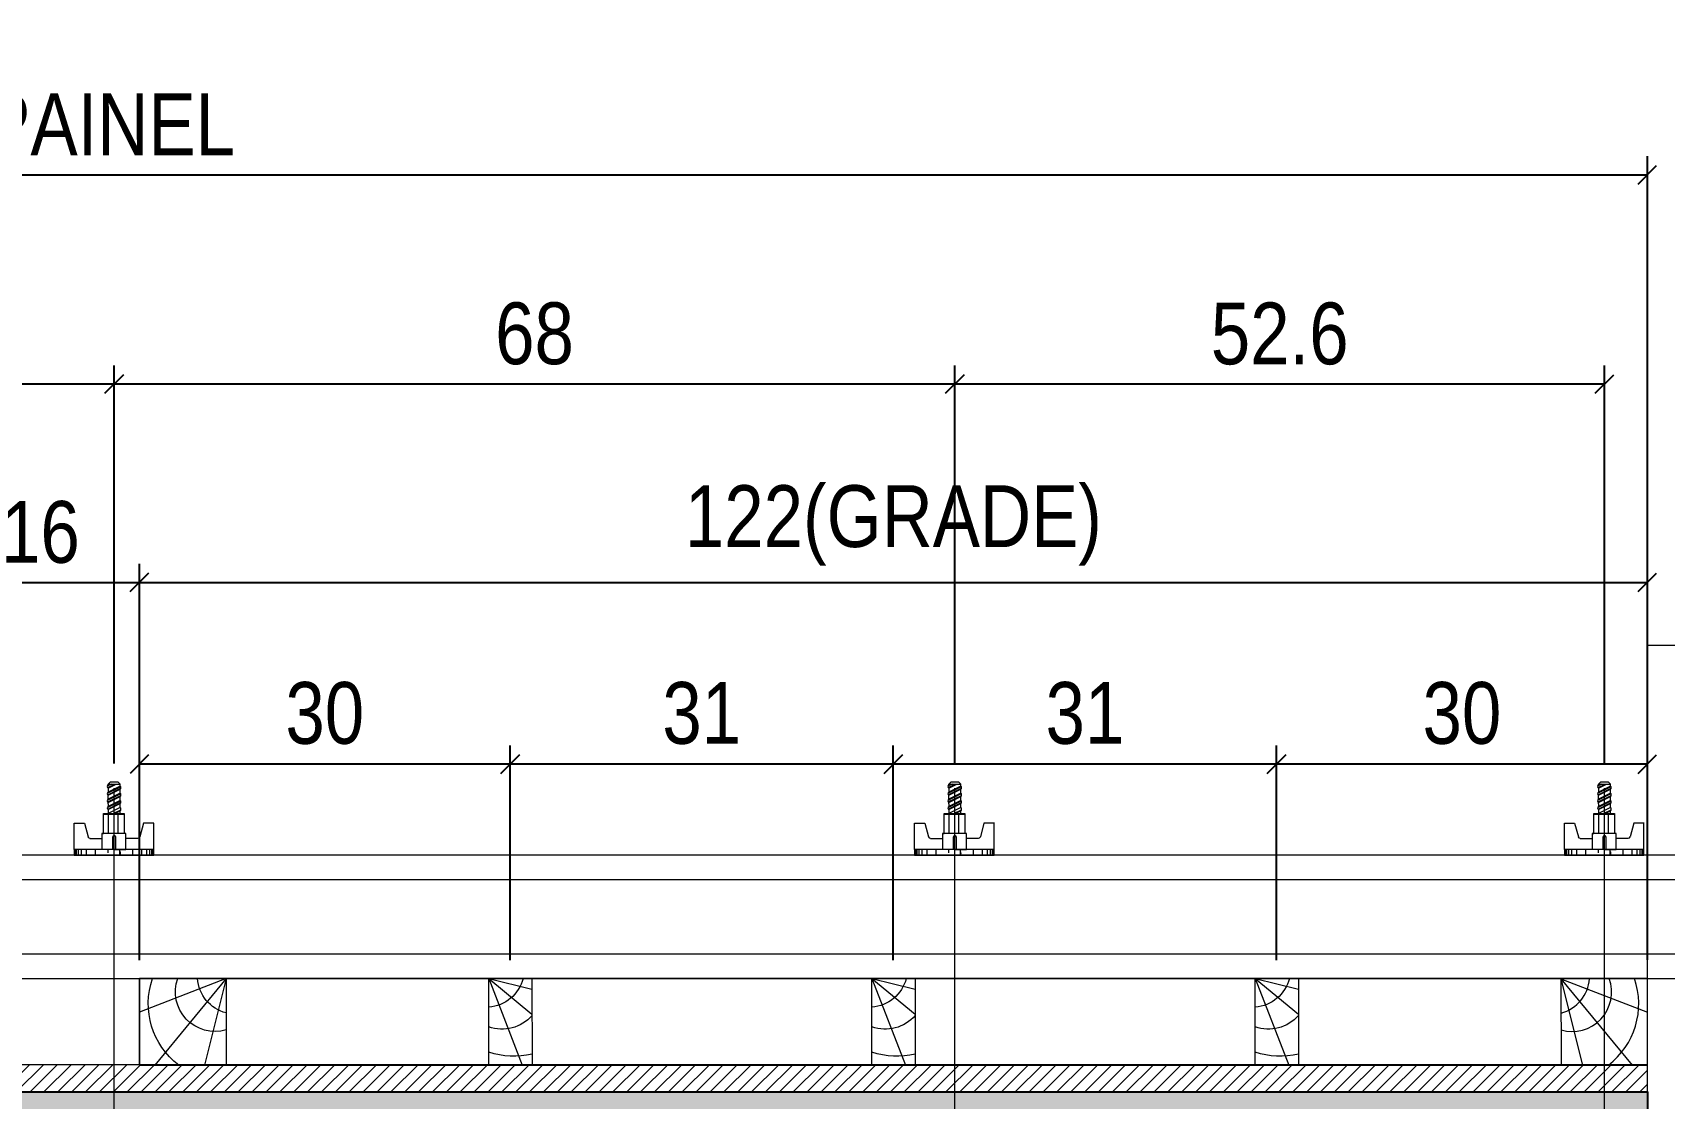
# Model space of a CAD drawing. Extents: x 14400 to 27878, y -21631 to 6985.
# Drawn here: x 23228.5 to 23492.5, y -135.1 to 37.5 of the extents above; entities that cross this region are included whole.
import ezdxf

# ---------------------------------------------------------------- set-up
doc = ezdxf.new("R2010")
doc.units = 0
doc.layers.add('CHAPA', color=1, linetype='Continuous')
doc.layers.add('COTA', color=241, linetype='Continuous')
for name, color, linetype, lineweight in [('Hachura', 251, 'Continuous', 9), ('Madeira', 126, 'Continuous', 18), ('Perfil Metálico', 224, 'Continuous', 18)]:
    doc.layers.add(name, color=color, linetype=linetype, lineweight=lineweight)
doc.styles.add('COTA TECNICA 2X', font='techl___.ttf', dxfattribs={"height": 10})
doc.dimstyles.new('SECAO PILAR', dxfattribs={"dimtxt": 10, "dimasz": 3, "dimexe": 3, "dimexo": 3, "dimgap": 3, "dimtad": 1, "dimdec": 1, "dimlfac": 0.5, "dimzin": 12, "dimdsep": 46, "dimtxsty": 'COTA TECNICA 2X', "dimblk1": 'OBLIQUE', "dimblk2": 'OBLIQUE', "dimsah": 1, "dimcen": 0.9, "dimclrd": 256, "dimclre": 256, "dimclrt": 256, "dimadec": 1, "dimazin": 3, "dimtfac": 1, "dimtdec": 1, "dimtmove": 0, "dimatfit": 3, "dimfxl": 1, "dimtolj": 1, "dimtzin": 12, "dimarcsym": 0})

# ---------------------------------------------------------------- blocks, each defined once
blk = doc.blocks.new('PONTALETE')
at = {"layer": 'Madeira'}
for q in [(2.71, 7), (7, 5.76), (7, 1.74)]:
    blk.add_line((0, 0), q, dxfattribs=at)
blk.add_lwpolyline([(0, 0), (7, 0), (7, 7), (0, 7)], close=True, dxfattribs=at)
for centre, radius, start, end in [((2.04, 0.06), 6.23, 37.2818, 109.0913), ((1.09, 0.9), 3.19, 343.603, 109.9847), ((-0.21, -0.78), 3.09, 14.6322, 86.0383)]:
    blk.add_arc(centre, radius, start, end, dxfattribs=at)
blk = doc.blocks.new('MEIO PONTALETE')
at = {"layer": 'Madeira'}
for q in [(2.71, 7), (3.5, 2.88), (3.5, 0.87)]:
    blk.add_line((0, 0), q, dxfattribs=at)
blk.add_lwpolyline([(0, 0), (3.5, 0), (3.5, 7), (0, 7)], close=True, dxfattribs=at)
for centre, radius, start, end in [((2.04, 0.06), 6.23, 76.4499, 109.0913), ((1.09, 0.9), 3.19, 40.9063, 109.9847), ((-0.21, -0.78), 3.09, 14.6322, 86.0383)]:
    blk.add_arc(centre, radius, start, end, dxfattribs=at)
blk = doc.blocks.new('_Oblique')
at = {"color": 0, "linetype": 'ByBlock', "lineweight": -2}
blk.add_line((-0.5, -0.5), (0.5, 0.5), dxfattribs=at)
blk = doc.blocks.new('*D181')
at = {"layer": 'COTA', "lineweight": -2, "transparency": 16777216}
for p, q in [((23429.73, -112.67), (23429.73, -77.95)), ((23489.73, -112.65), (23489.73, -77.95)), ((23489.73, -80.95), (23429.73, -80.95))]:
    blk.add_line(p, q, dxfattribs=at)
at = {"layer": 'Defpoints', "color": 0, "transparency": 16777216}
for p in [(23429.73, -80.95), (23429.73, -115.67), (23489.73, -115.65)]:
    blk.add_point(p, dxfattribs=at)
at = {"layer": 'COTA', "lineweight": -2, "transparency": 16777216, "xscale": 3, "yscale": 3, "zscale": 3, "rotation": 180}
blk.add_blockref('_Oblique', (23429.73, -80.95), dxfattribs=at)
at = {"layer": 'COTA', "lineweight": -2, "transparency": 16777216, "xscale": 3, "yscale": 3, "zscale": 3}
blk.add_blockref('_Oblique', (23489.73, -80.95), dxfattribs=at)
at = {"layer": 'COTA', "transparency": 16777216, "insert": (23459.73, -72.73), "char_height": 10, "attachment_point": 5, "style": 'COTA TECNICA 2X'}
blk.add_mtext('\\A1;30', dxfattribs=at)
blk = doc.blocks.new('*D182')
at = {"layer": 'COTA', "lineweight": -2, "transparency": 16777216}
for p, q in [((23245.74, -112.68), (23245.74, -48.53)), ((23489.73, -112.65), (23489.73, -48.53)), ((23245.74, -51.53), (23489.73, -51.53))]:
    blk.add_line(p, q, dxfattribs=at)
at = {"layer": 'Defpoints', "color": 0, "transparency": 16777216}
for p in [(23489.73, -51.53), (23245.74, -115.68), (23489.73, -115.65)]:
    blk.add_point(p, dxfattribs=at)
at = {"layer": 'COTA', "lineweight": -2, "transparency": 16777216, "xscale": 3, "yscale": 3, "zscale": 3, "rotation": 180}
blk.add_blockref('_Oblique', (23245.74, -51.53), dxfattribs=at)
at = {"layer": 'COTA', "lineweight": -2, "transparency": 16777216, "xscale": 3, "yscale": 3, "zscale": 3}
blk.add_blockref('_Oblique', (23489.73, -51.53), dxfattribs=at)
at = {"layer": 'COTA', "transparency": 16777216, "insert": (23367.74, -42.31), "char_height": 10, "attachment_point": 5, "style": 'COTA TECNICA 2X'}
blk.add_mtext('\\A1;122(GRADE)', dxfattribs=at)
blk = doc.blocks.new('*D183')
at = {"layer": 'COTA', "lineweight": -2, "transparency": 16777216}
for p, q in [((23367.73, -112.67), (23367.73, -77.95)), ((23429.73, -112.67), (23429.73, -77.95)), ((23429.73, -80.95), (23367.73, -80.95))]:
    blk.add_line(p, q, dxfattribs=at)
at = {"layer": 'Defpoints', "color": 0, "transparency": 16777216}
for p in [(23367.73, -80.95), (23367.73, -115.67), (23429.73, -115.67)]:
    blk.add_point(p, dxfattribs=at)
at = {"layer": 'COTA', "lineweight": -2, "transparency": 16777216, "xscale": 3, "yscale": 3, "zscale": 3, "rotation": 180}
blk.add_blockref('_Oblique', (23367.73, -80.95), dxfattribs=at)
at = {"layer": 'COTA', "lineweight": -2, "transparency": 16777216, "xscale": 3, "yscale": 3, "zscale": 3}
blk.add_blockref('_Oblique', (23429.73, -80.95), dxfattribs=at)
at = {"layer": 'COTA', "transparency": 16777216, "insert": (23398.73, -72.73), "char_height": 10, "attachment_point": 5, "style": 'COTA TECNICA 2X'}
blk.add_mtext('\\A1;31', dxfattribs=at)
blk = doc.blocks.new('*D184')
at = {"layer": 'COTA', "lineweight": -2, "transparency": 16777216}
for p, q in [((23305.73, -112.67), (23305.73, -77.95)), ((23367.73, -112.67), (23367.73, -77.95)), ((23367.73, -80.95), (23305.73, -80.95))]:
    blk.add_line(p, q, dxfattribs=at)
at = {"layer": 'Defpoints', "color": 0, "transparency": 16777216}
for p in [(23305.73, -80.95), (23305.73, -115.67), (23367.73, -115.67)]:
    blk.add_point(p, dxfattribs=at)
at = {"layer": 'COTA', "lineweight": -2, "transparency": 16777216, "xscale": 3, "yscale": 3, "zscale": 3, "rotation": 180}
blk.add_blockref('_Oblique', (23305.73, -80.95), dxfattribs=at)
at = {"layer": 'COTA', "lineweight": -2, "transparency": 16777216, "xscale": 3, "yscale": 3, "zscale": 3}
blk.add_blockref('_Oblique', (23367.73, -80.95), dxfattribs=at)
at = {"layer": 'COTA', "transparency": 16777216, "insert": (23336.73, -72.73), "char_height": 10, "attachment_point": 5, "style": 'COTA TECNICA 2X'}
blk.add_mtext('\\A1;31', dxfattribs=at)
blk = doc.blocks.new('*D185')
at = {"layer": 'COTA', "lineweight": -2, "transparency": 16777216}
for p, q in [((23245.74, -112.67), (23245.74, -77.95)), ((23305.73, -112.67), (23305.73, -77.95)), ((23305.73, -80.95), (23245.74, -80.95))]:
    blk.add_line(p, q, dxfattribs=at)
at = {"layer": 'Defpoints', "color": 0, "transparency": 16777216}
for p in [(23245.74, -80.95), (23245.74, -115.67), (23305.73, -115.67)]:
    blk.add_point(p, dxfattribs=at)
at = {"layer": 'COTA', "lineweight": -2, "transparency": 16777216, "xscale": 3, "yscale": 3, "zscale": 3, "rotation": 180}
blk.add_blockref('_Oblique', (23245.74, -80.95), dxfattribs=at)
at = {"layer": 'COTA', "lineweight": -2, "transparency": 16777216, "xscale": 3, "yscale": 3, "zscale": 3}
blk.add_blockref('_Oblique', (23305.73, -80.95), dxfattribs=at)
at = {"layer": 'COTA', "transparency": 16777216, "insert": (23275.74, -72.73), "char_height": 10, "attachment_point": 5, "style": 'COTA TECNICA 2X'}
blk.add_mtext('\\A1;30', dxfattribs=at)
blk = doc.blocks.new('*D186')
at = {"layer": 'COTA', "lineweight": -2, "transparency": 16777216}
for p, q in [((23213.75, -112.67), (23213.75, -48.53)), ((23245.74, -112.67), (23245.74, -48.53)), ((23213.75, -51.53), (23245.74, -51.53))]:
    blk.add_line(p, q, dxfattribs=at)
at = {"layer": 'Defpoints', "color": 0, "transparency": 16777216}
for p in [(23245.74, -51.53), (23213.75, -115.67), (23245.74, -115.67)]:
    blk.add_point(p, dxfattribs=at)
at = {"layer": 'COTA', "lineweight": -2, "transparency": 16777216, "xscale": 3, "yscale": 3, "zscale": 3, "rotation": 180}
blk.add_blockref('_Oblique', (23213.75, -51.53), dxfattribs=at)
at = {"layer": 'COTA', "lineweight": -2, "transparency": 16777216, "xscale": 3, "yscale": 3, "zscale": 3}
blk.add_blockref('_Oblique', (23245.74, -51.53), dxfattribs=at)
at = {"layer": 'COTA', "transparency": 16777216, "insert": (23229.74, -43.43), "char_height": 10, "attachment_point": 5, "style": 'COTA TECNICA 2X'}
blk.add_mtext('\\A1;16', dxfattribs=at)
blk = doc.blocks.new('*D210')
at = {"layer": 'COTA', "lineweight": -2, "transparency": 16777216}
for p, q in [((22969.67, -112.61), (22969.67, 17.45)), ((23489.73, -58.67), (23489.73, 17.45)), ((22969.67, 14.45), (23489.73, 14.45))]:
    blk.add_line(p, q, dxfattribs=at)
at = {"layer": 'Defpoints', "color": 0, "transparency": 16777216}
for p in [(23489.73, 14.45), (23489.73, -61.67), (22969.67, -115.61)]:
    blk.add_point(p, dxfattribs=at)
at = {"layer": 'COTA', "lineweight": -2, "transparency": 16777216, "xscale": 3, "yscale": 3, "zscale": 3, "rotation": 180}
blk.add_blockref('_Oblique', (22969.67, 14.45), dxfattribs=at)
at = {"layer": 'COTA', "lineweight": -2, "transparency": 16777216, "xscale": 3, "yscale": 3, "zscale": 3}
blk.add_blockref('_Oblique', (23489.73, 14.45), dxfattribs=at)
at = {"layer": 'COTA', "transparency": 16777216, "insert": (23229.7, 22.55), "char_height": 10, "attachment_point": 5, "style": 'COTA TECNICA 2X'}
blk.add_mtext('\\A1;260 PAINEL', dxfattribs=at)
blk = doc.blocks.new('C')
at = {"layer": 'Hachura', "color": 0}
for p, q in [((0, 3.22), (0, -3.22)), ((0.45, 3.22), (0, 3.22)), ((0.46, 3.16), (0, 3.16)), ((0.46, 3.05), (0, 3.05)), ((0.46, 2.88), (0, 2.88)), ((0, 2.75), (0, -1.16)), ((0.46, 2.65), (0, 2.65)), ((0.45, -3.23), (0.45, 3.22)), ((0.45, 3.22), (2.58, 3.22)), ((2.58, 3.22), (2.58, 2.39)), ((0.46, 2.23), (0, 2.23)), ((0.46, 1.51), (0, 1.51)), ((1.35, 1.94), (1.35, 0.96)), ((2.58, 2.39), (1.47, 2.09)), ((0.39, 0.49), (0.17, 0.49)), ((1.74, 0.97), (0.45, 0.97)), ((1.45, 0.1), (0.45, 0.1)), ((1.74, -0.97), (1.74, 0.97)), ((1.74, 0.97), (1.74, 0.84)), ((1.74, 0.97), (1.74, 0.84)), ((1.74, 0.84), (3.35, 0.84)), ((3.35, 0.45), (1.74, 0.45)), ((3.32, 0.84), (3.32, -0.84)), ((3.35, 0.84), (3.35, -0.84)), ((3.68, 0.45), (3.35, 0.45)), ((3.84, -0.52), (3.35, 0.45)), ((3.35, 0.06), (3.67, -0.57)), ((3.68, 0.45), (4.16, -0.52)), ((3.72, 0.5), (4.25, -0.57)), ((4.37, -0.55), (3.83, 0.53)), ((4.15, 0.45), (3.93, 0.45)), ((4.42, -0.52), (3.93, 0.45)), ((4.15, 0.45), (4.26, 0.45)), ((4.26, 0.45), (4.74, -0.52)), ((4.3, 0.5), (4.83, -0.57)), ((4.95, -0.55), (4.41, 0.53)), ((4.51, 0.45), (4.84, 0.45)), ((5, -0.52), (4.51, 0.45)), ((4.84, 0.45), (5.32, -0.52)), ((4.88, 0.5), (5.41, -0.57)), ((5.53, -0.55), (4.99, 0.53)), ((5.58, -0.52), (5.09, 0.45)), ((5.42, 0.45), (5.09, 0.45)), ((5.58, -0.52), (5.09, 0.45)), ((5.42, 0.45), (5.74, -0.19)), ((5.46, 0.5), (5.74, -0.07)), ((5.74, 0.19), (5.57, 0.53)), ((5.74, 0.32), (5.68, 0.45)), ((5.68, 0.45), (5.74, 0.45)), ((5.74, 0.45), (5.9, 0.29)), ((5.74, 0.45), (5.74, -0.52)), ((5.9, -0.36), (5.9, 0.29)), ((0.45, 0), (0, 0)), ((0.08, -0.48), (0.29, -0.48)), ((0.29, -0.48), (0.4, -0.48)), ((0.45, 0), (0.45, -0.97)), ((0.45, -0.16), (1.45, -0.16)), ((0.45, -0.65), (0.45, -0.32)), ((0.45, -3.23), (0.45, -0.65)), ((0.45, -0.97), (1.74, -0.97)), ((1.35, -1.94), (1.35, -0.97)), ((3.35, -0.32), (1.74, -0.32)), ((3.35, -0.84), (1.74, -0.84)), ((3.35, -0.07), (3.58, -0.52)), ((3.35, -0.52), (3.58, -0.52)), ((3.84, -0.52), (4.16, -0.52)), ((4.42, -0.52), (4.74, -0.52)), ((4.63, -0.52), (4.74, -0.52)), ((5, -0.52), (5.32, -0.52)), ((5.58, -0.52), (5.74, -0.52)), ((5.74, -0.52), (5.9, -0.36)), ((5.74, -0.52), (5.74, -0.52)), ((0.46, -1.52), (0, -1.52)), ((0.46, -2.23), (0, -2.23)), ((2.58, -2.39), (1.47, -2.1)), ((2.58, -3.23), (2.58, -2.39)), ((0.46, -2.65), (0, -2.65)), ((0.46, -2.88), (0, -2.88)), ((0.46, -3.05), (0, -3.05)), ((0.46, -3.16), (0, -3.16)), ((0, -3.22), (2.57, -3.22))]:
    blk.add_line(p, q, dxfattribs=at)
for centre, radius, start, end in [((1.52, 1.94), 0.161, 104.7436, 180), ((1.44, -0.03), 0.129, 272.695, 87.305), ((3.81, 0.39), 0.143, 25.5688, 154.4312), ((4.39, 0.39), 0.143, 25.5688, 154.4312), ((4.97, 0.39), 0.143, 25.5688, 154.4312), ((5.55, 0.39), 0.143, 25.5688, 154.4312), ((0.17, -0.37), 0.174, 221.744, 317.8592), ((3.71, -0.4), 0.174, 222.1408, 318.256), ((4.29, -0.4), 0.174, 222.1408, 318.256), ((4.87, -0.4), 0.174, 222.1408, 318.256), ((5.45, -0.4), 0.174, 222.1408, 318.256), ((5.61, -0.4), 0.174, 317.8592, 318.256), ((1.52, -1.94), 0.161, 180, 255.2564)]:
    blk.add_arc(centre, radius, start, end, dxfattribs=at)
blk = doc.blocks.new('*D238')
at = {"layer": 'COTA', "lineweight": -2, "transparency": 16777216}
for p, q in [((23105.68, -80.87), (23105.68, -16.41)), ((23241.68, -80.87), (23241.68, -16.41)), ((23105.68, -19.41), (23241.68, -19.41))]:
    blk.add_line(p, q, dxfattribs=at)
at = {"layer": 'Defpoints', "color": 0, "transparency": 16777216}
for p in [(23241.68, -19.41), (23105.68, -83.87), (23241.68, -83.87)]:
    blk.add_point(p, dxfattribs=at)
at = {"layer": 'COTA', "lineweight": -2, "transparency": 16777216, "xscale": 3, "yscale": 3, "zscale": 3, "rotation": 180}
blk.add_blockref('_Oblique', (23105.68, -19.41), dxfattribs=at)
at = {"layer": 'COTA', "lineweight": -2, "transparency": 16777216, "xscale": 3, "yscale": 3, "zscale": 3}
blk.add_blockref('_Oblique', (23241.68, -19.41), dxfattribs=at)
at = {"layer": 'COTA', "transparency": 16777216, "insert": (23173.68, -11.28), "char_height": 10, "attachment_point": 5, "style": 'COTA TECNICA 2X'}
blk.add_mtext('\\A1;68', dxfattribs=at)
blk = doc.blocks.new('*D239')
at = {"layer": 'COTA', "lineweight": -2, "transparency": 16777216}
for p, q in [((23241.68, -80.87), (23241.68, -16.41)), ((23377.68, -80.87), (23377.68, -16.41)), ((23241.68, -19.41), (23377.68, -19.41))]:
    blk.add_line(p, q, dxfattribs=at)
at = {"layer": 'Defpoints', "color": 0, "transparency": 16777216}
for p in [(23377.68, -19.41), (23241.68, -83.87), (23377.68, -83.87)]:
    blk.add_point(p, dxfattribs=at)
at = {"layer": 'COTA', "lineweight": -2, "transparency": 16777216, "xscale": 3, "yscale": 3, "zscale": 3, "rotation": 180}
blk.add_blockref('_Oblique', (23241.68, -19.41), dxfattribs=at)
at = {"layer": 'COTA', "lineweight": -2, "transparency": 16777216, "xscale": 3, "yscale": 3, "zscale": 3}
blk.add_blockref('_Oblique', (23377.68, -19.41), dxfattribs=at)
at = {"layer": 'COTA', "transparency": 16777216, "insert": (23309.68, -11.28), "char_height": 10, "attachment_point": 5, "style": 'COTA TECNICA 2X'}
blk.add_mtext('\\A1;68', dxfattribs=at)
blk = doc.blocks.new('*D240')
at = {"layer": 'COTA', "lineweight": -2, "transparency": 16777216}
for p, q in [((23377.68, -80.87), (23377.68, -16.41)), ((23482.81, -80.87), (23482.81, -16.41)), ((23377.68, -19.41), (23482.81, -19.41))]:
    blk.add_line(p, q, dxfattribs=at)
at = {"layer": 'Defpoints', "color": 0, "transparency": 16777216}
for p in [(23482.81, -19.41), (23377.68, -83.87), (23482.81, -83.87)]:
    blk.add_point(p, dxfattribs=at)
at = {"layer": 'COTA', "lineweight": -2, "transparency": 16777216, "xscale": 3, "yscale": 3, "zscale": 3, "rotation": 180}
blk.add_blockref('_Oblique', (23377.68, -19.41), dxfattribs=at)
at = {"layer": 'COTA', "lineweight": -2, "transparency": 16777216, "xscale": 3, "yscale": 3, "zscale": 3}
blk.add_blockref('_Oblique', (23482.81, -19.41), dxfattribs=at)
at = {"layer": 'COTA', "transparency": 16777216, "insert": (23430.25, -11.3), "char_height": 10, "attachment_point": 5, "style": 'COTA TECNICA 2X'}
blk.add_mtext('\\A1;52.6', dxfattribs=at)

msp = doc.modelspace()

# ---------------------------------------------------------------- hatches: boundary and pattern name
at = {"layer": 'Hachura'}
h = msp.add_hatch(dxfattribs=at)
h.set_pattern_fill('ANSI31', color=256, scale=0.5, angle=360, style=0)
h.set_pattern_definition([(45, (30134.5136, 773.63), (-1.122532, 1.122532), [])])
h.paths.add_polyline_path([(23489.768, -134.007), (23489.768, -129.629), (22969.768, -129.586), (22969.768, -134.007)])
h = msp.add_hatch(color=256, dxfattribs=at)
h.dxf.hatch_style = 1
h.paths.add_polyline_path([(22969.768, -134.007), (22969.768, -137.607), (23489.768, -137.607), (23489.768, -134.007)])

# ---------------------------------------------------------------- linework, layer by layer
at = {"layer": 'CHAPA'}
msp.add_lwpolyline([(23489.768, -137.607), (22969.768, -137.607), (22969.768, -134.007), (23489.768, -134.007)], close=True, dxfattribs=at)
at = {"layer": 'Hachura'}
for p, q in [((23241.617, -84.865), (23241.625, -224.75)), ((23377.617, -84.865), (23377.625, -224.75)), ((23482.746, -84.865), (23482.75, -167.485))]:
    msp.add_line(p, q, dxfattribs=at)
msp.add_lwpolyline([(22969.768, -134.007), (23489.768, -134.007), (23489.768, -129.607), (22969.768, -129.607)], close=True, dxfattribs=at)
at = {"layer": 'Madeira'}
msp.add_lwpolyline([(23245.76, -115.666), (23245.775, -129.666), (23489.768, -129.664), (23489.753, -115.664)], close=True, dxfattribs=at)
at = {"layer": 'Perfil Metálico'}
for points in [[(23489.731, -61.666), (23509.731, -61.666), (23509.745, -691.658), (23489.745, -691.658)], [(22919.553, -95.666), (22919.553, -115.666), (23553.179, -115.666), (23553.179, -95.666)]]:
    msp.add_lwpolyline(points, close=True, dxfattribs=at)
for points in [[(23553.179, -99.666), (22919.553, -99.666)], [(22919.553, -111.666), (23553.179, -111.666)]]:
    msp.add_lwpolyline(points, dxfattribs=at)

# ---------------------------------------------------------------- block references
at = {"layer": 'Hachura', "linetype": 'Continuous', "xscale": 2, "yscale": 2, "zscale": 2, "rotation": 90.00000000000001}
for p in [(23241.617, -95.665), (23377.617, -95.665), (23482.745, -95.665)]:
    msp.add_blockref('C', p, dxfattribs=at)
at = {"layer": 'Madeira'}
for name, p, xscale, yscale, zscale, rotation in [('PONTALETE', (23259.76, -115.66), -2, 2, 2, 90.0629106968967), ('MEIO PONTALETE', (23302.26, -115.668), -1.999999997962732, 1.999999997962732, 1.999999997962732, 180.0629106968967), ('MEIO PONTALETE', (23364.26, -115.668), -1.999999997962732, 1.999999997962732, 1.999999997962732, 180.0629106968967), ('MEIO PONTALETE', (23426.26, -115.668), -1.999999997962732, 1.999999997962732, 1.999999997962732, 180.0629106968967), ('PONTALETE', (23475.753, -115.679), 2, 2, 2, 270.0629106968967)]:
    msp.add_blockref(name, p, dxfattribs=dict(at, xscale=xscale, yscale=yscale, zscale=zscale, rotation=rotation))

# ---------------------------------------------------------------- dimensions: what is measured, and where the dimension line sits
at = {"layer": 'COTA'}
dim = msp.add_linear_dim(base=(23489.731, 14.452), p1=(22969.674, -115.61), p2=(23489.731, -61.666), text='<> PAINEL', dimstyle='SECAO PILAR', dxfattribs=at)
dim.commit()
dim.dimension.update_dxf_attribs({"geometry": '*D210', "text_midpoint": (23229.702, 22.554)})
for base, p1, p2, picture, middle in [((23241.685, -19.405), (23105.685, -83.865), (23241.685, -83.865), '*D238', (23173.685, -11.281)), ((23377.685, -19.405), (23241.685, -83.865), (23377.685, -83.865), '*D239', (23309.685, -11.281)), ((23482.814, -19.405), (23377.685, -83.865), (23482.814, -83.865), '*D240', (23430.249, -11.295))]:
    dim = msp.add_linear_dim(base=base, p1=p1, p2=p2, dimstyle='SECAO PILAR', override={"dimtmove": 1}, dxfattribs=at)
    dim.commit()
    dim.dimension.update_dxf_attribs({"geometry": picture, "text_midpoint": middle})
dim = msp.add_linear_dim(base=(23245.739, -51.532), p1=(23213.746, -115.666), p2=(23245.739, -115.666), dimstyle='SECAO PILAR', dxfattribs=at)
dim.commit()
dim.dimension.update_dxf_attribs({"geometry": '*D186', "text_midpoint": (23229.743, -43.43)})
dim = msp.add_linear_dim(base=(23489.732, -51.532), p1=(23245.739, -115.68), p2=(23489.732, -115.654), angle=180, text='<>(GRADE)', dimstyle='SECAO PILAR', dxfattribs=at)
dim.commit()
dim.dimension.update_dxf_attribs({"geometry": '*D182', "text_midpoint": (23367.736, -42.311)})
for base, p1, p2, picture, middle in [((23245.739, -80.951), (23305.732, -115.666), (23245.739, -115.666), '*D185', (23275.736, -72.731)), ((23305.732, -80.951), (23367.732, -115.666), (23305.732, -115.666), '*D184', (23336.732, -72.731)), ((23367.732, -80.951), (23429.732, -115.666), (23367.732, -115.666), '*D183', (23398.732, -72.731)), ((23429.732, -80.951), (23489.732, -115.654), (23429.732, -115.666), '*D181', (23459.732, -72.731))]:
    dim = msp.add_linear_dim(base=base, p1=p1, p2=p2, angle=180, dimstyle='SECAO PILAR', dxfattribs=at)
    dim.commit()
    dim.dimension.update_dxf_attribs({"geometry": picture, "text_midpoint": middle})

doc.saveas('drawing.dxf')
